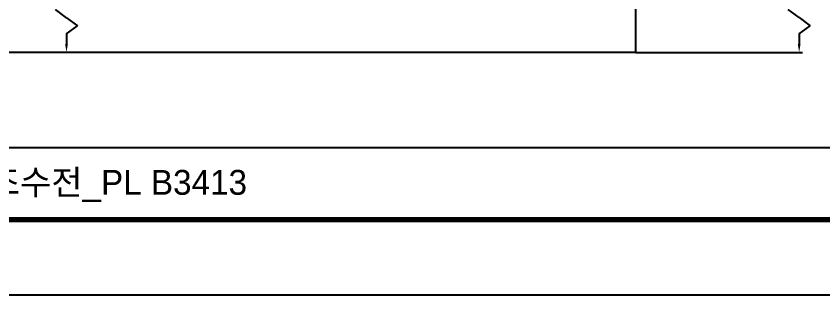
# Model space of a CAD drawing. Extents: x 0 to 1128, y 0 to 827.
# Drawn here: x 522.6 to 902.6, y 0 to 131.2 of the extents above; entities that cross this region are included whole.
import ezdxf

# ---------------------------------------------------------------- set-up
doc = ezdxf.new("R2010")
doc.units = 0
doc.header["$LTSCALE"] = 10
doc.header["$MEASUREMENT"] = 0
doc.layers.get('0').update_dxf_attribs({"linetype": 'CONTINUOUS'})
doc.layers.add('치수선', color=7, linetype='CONTINUOUS', lineweight=20)
doc.styles.add('Daelim Dimension', font='')
doc.styles.get('Daelim Dimension').set_extended_font_data('나눔고딕')

msp = doc.modelspace()

# ---------------------------------------------------------------- linework, layer by layer
at = {"color": 5, "lineweight": -3, "ltscale": 0.5}
for p, q in [((546.29, 130.45), (541.18, 134.29)), ((891.46, 130.48), (886.35, 134.32)), ((546.29, 130.45), (551.4, 126.61)), ((891.46, 130.48), (896.57, 126.64)), ((546.29, 122.78), (551.4, 126.61)), ((891.46, 122.8), (896.57, 126.64)), ((546.29, 122.78), (546.29, 118.1)), ((891.46, 122.8), (891.46, 118.13)), ((814.45, 114.1), (892.98, 114.1))]:
    msp.add_line(p, q, dxfattribs=at)
at = {"color": 5, "lineweight": -3}
msp.add_line((18.14, 69.28), (926.74, 69.28), dxfattribs=at)
at = {"lineweight": -3, "ltscale": 0.5}
msp.add_lwpolyline([(0, 0), (1128.4, 0), (1128.4, 826.8), (0, 826.8)], close=True, dxfattribs=at)
at = {"color": 5, "linetype": 'ByBlock', "lineweight": -3, "const_width": 2.6}
msp.add_lwpolyline([(18.14, 35.4), (1110.14, 35.4), (1110.14, 807.6), (18.14, 807.6)], close=True, dxfattribs=at)
at = {"color": 5, "lineweight": -3, "ltscale": 0.5}
for points in [[(545.62, 118.1), (546.96, 118.1), (546.29, 114.1)], [(890.79, 118.13), (892.13, 118.13), (891.46, 114.13)]]:
    msp.add_solid(points, dxfattribs=at)
at = {"layer": '치수선', "lineweight": -3}
for q in [(814.45, 680.63), (130.38, 114.1)]:
    msp.add_line((814.45, 114.1), q, dxfattribs=at)

# ---------------------------------------------------------------- texts
at = {"color": 2, "lineweight": -3, "insert": (220.72, 58.8), "char_height": 11.7115, "width": 518.4179, "attachment_point": 1, "style": 'Daelim Dimension'}
msp.add_mtext('{\\fPretendard Variable SemiBold|b0|i0|c129|p2;대림바스(주)} Single lever_ROUND_샤워욕조수전_PL B3413', dxfattribs=at)

doc.saveas('drawing.dxf')
